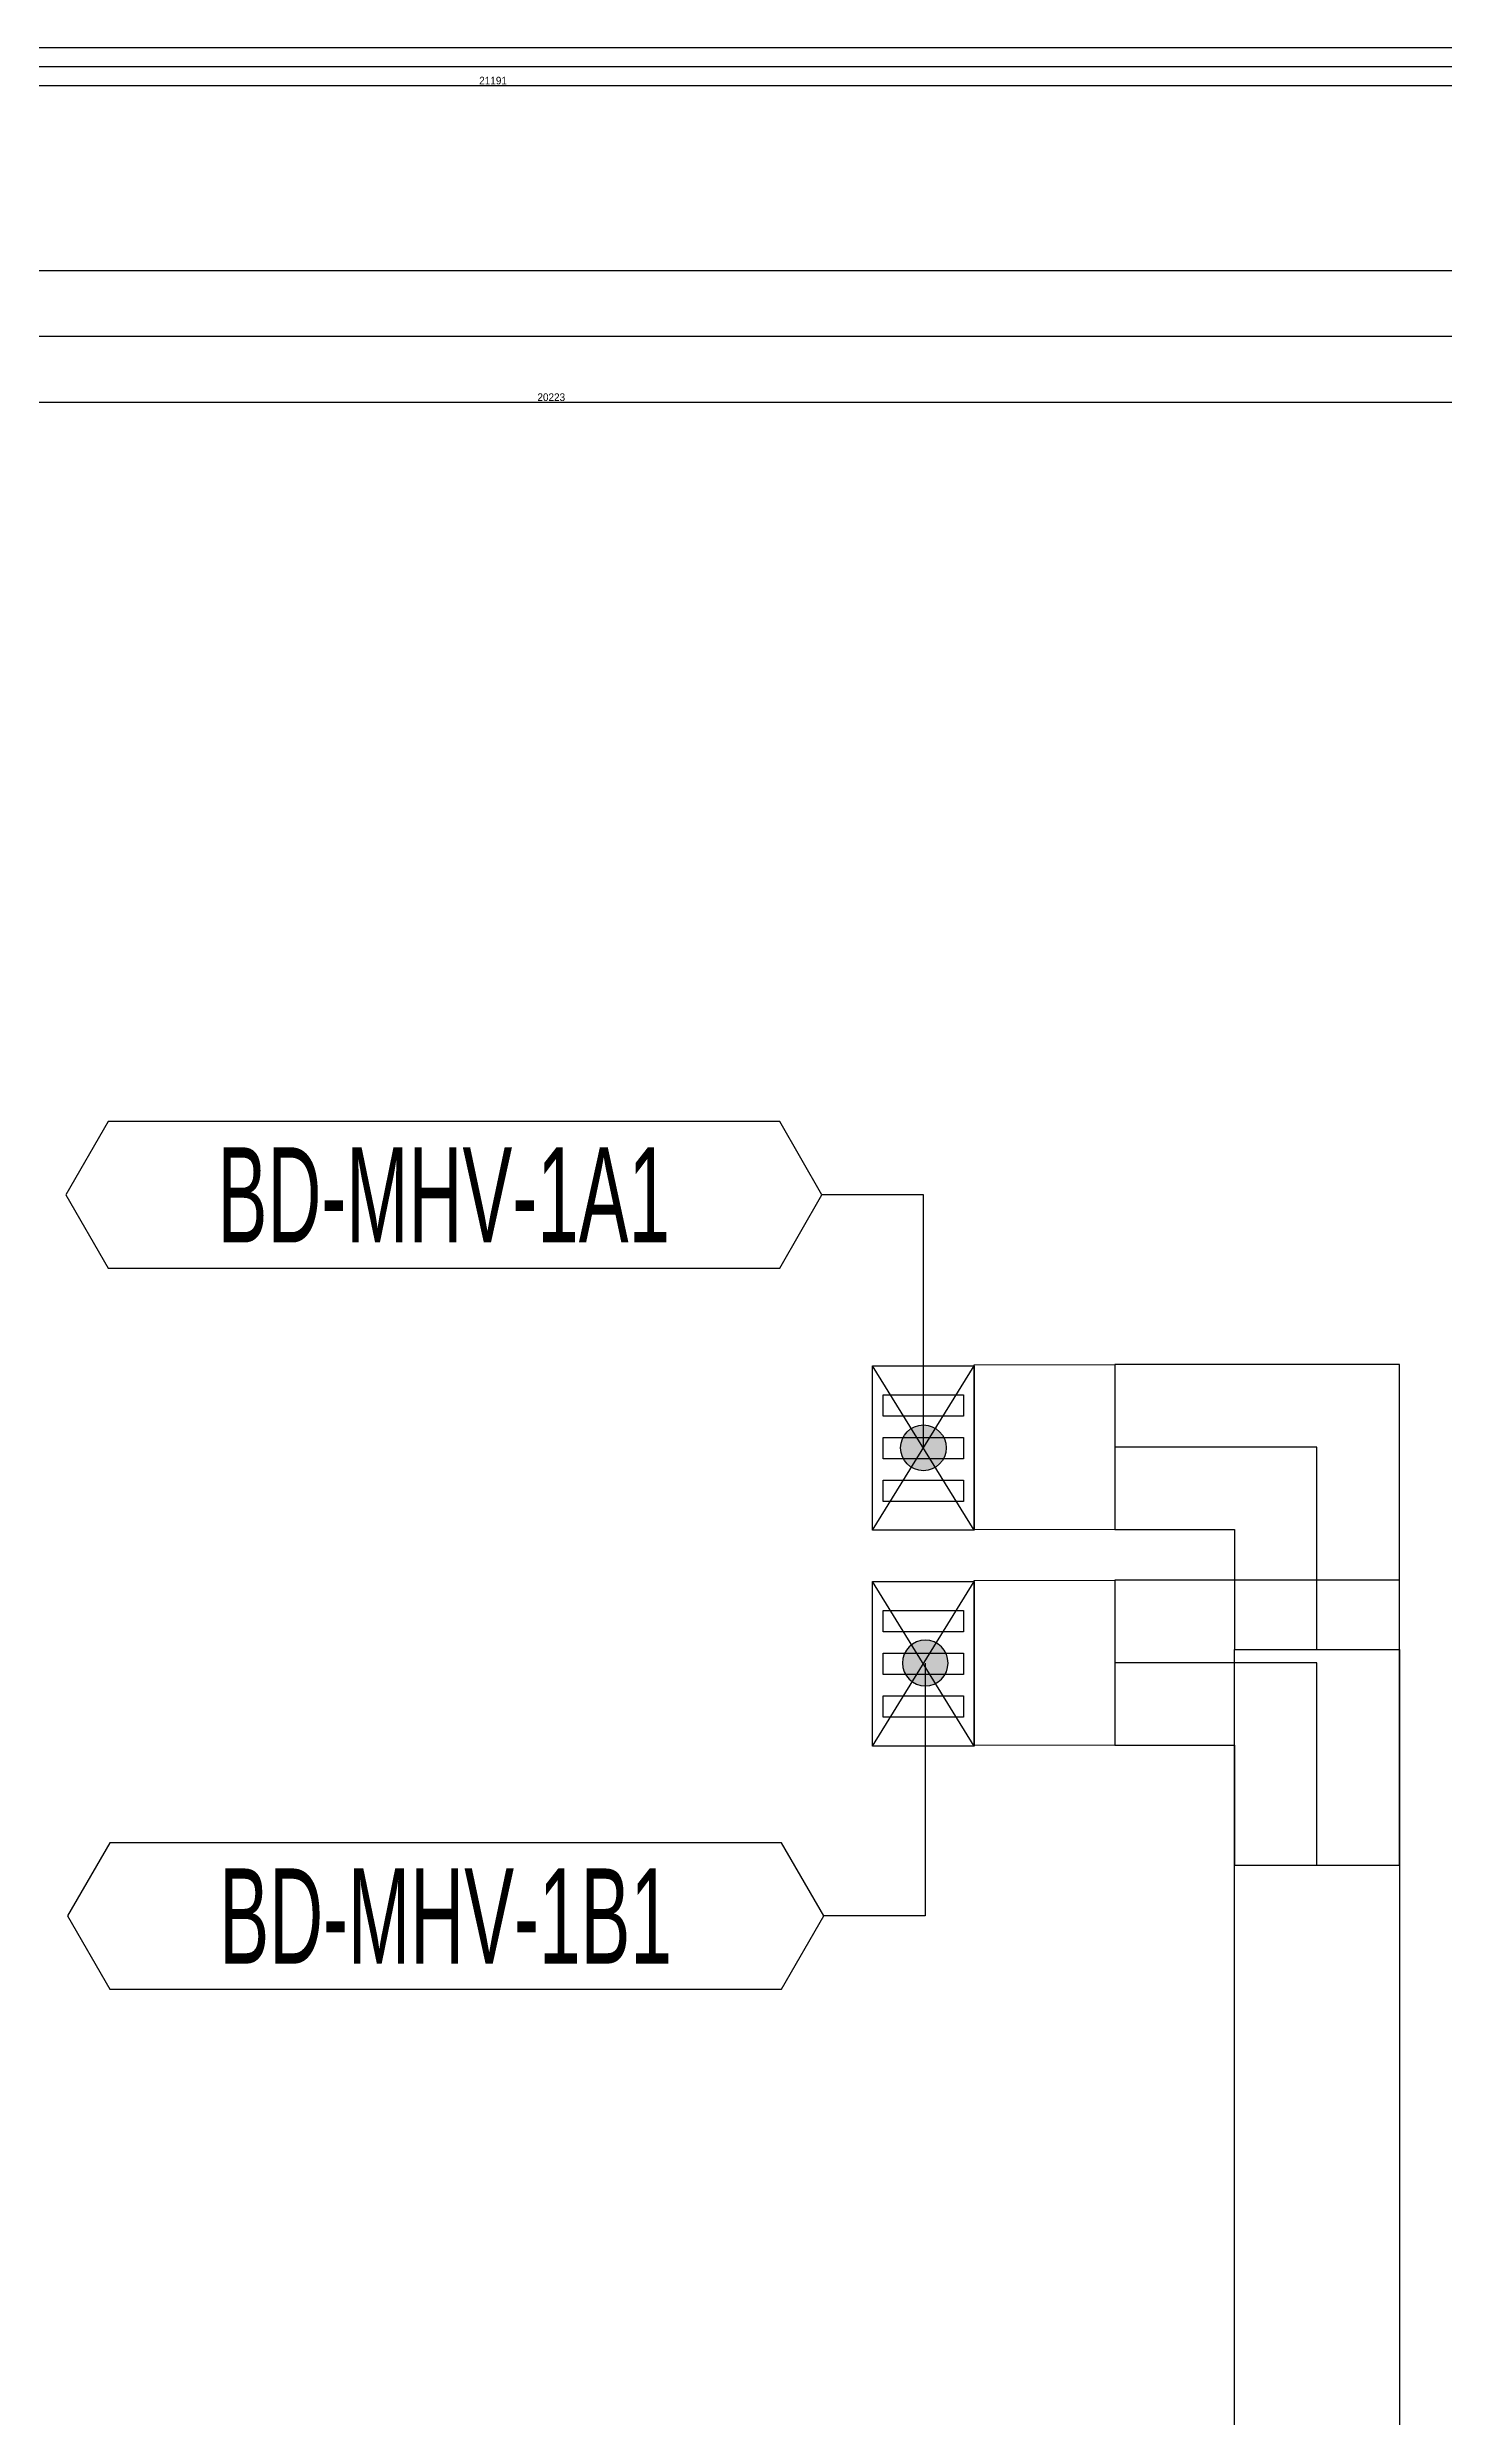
# Model space of a CAD drawing. Header units: millimetres. Extents: x 28486 to 374549, y -351975 to 868946.
# Drawn here: x 284398 to 289899, y -297293 to -287961 of the extents above; entities that cross this region are included whole.
import ezdxf
from ezdxf.enums import TextEntityAlignment as Align

# ---------------------------------------------------------------- set-up
doc = ezdxf.new("R2010")
doc.units = ezdxf.units.MM
doc.header["$LTSCALE"] = 150
doc.layers.get('Defpoints').update_dxf_attribs({"color": 150})
for name, color, linetype in [('-----27 Bus Duct_HV_6.6kV', 130, 'Continuous'), ('-----27 Bus Duct_HV_IT BACK UP A', 7, 'Continuous'), ('-----27 Bus Duct_HV_IT BACK UP B', 3, 'Continuous'), ('-----27 Bus Duct_LV_380-220V_IT BACK UP', 2, 'Continuous'), ('-----29 주기', 1, 'Continuous'), ('-----30 Text', 2, 'Continuous'), ('-----99 Cable Schedule', 2, 'Continuous')]:
    doc.layers.add(name, color=color, linetype=linetype)
doc.styles.add('ELEC', font='')
doc.styles.get("Standard").update_dxf_attribs({"font": ''})
doc.styles.get('ELEC').set_extended_font_data('Dotum')
doc.styles.get('Standard').set_extended_font_data('Dotum')
doc.dimstyles.new('전기통신참고용-치수', dxfattribs={"dimscale": 15, "dimtxt": 2, "dimasz": 0, "dimexe": 0, "dimexo": 0, "dimgap": 0.4, "dimtad": 4, "dimdec": 0, "dimzin": 0, "dimdsep": 46, "dimtxsty": 'Standard', "dimblk": 'NONE', "dimcen": 0, "dimse1": 1, "dimse2": 1, "dimsd1": 1, "dimsd2": 1, "dimclrd": 8, "dimclre": 8, "dimclrt": 8, "dimadec": 0, "dimazin": 0, "dimtfac": 1, "dimtdec": 0, "dimtix": 1, "dimtmove": 2, "dimatfit": 0, "dimldrblk": 'NONE', "dimfxl": 2, "dimtolj": 1, "dimtzin": 0, "dimarcsym": 0})

# ---------------------------------------------------------------- blocks, each defined once
blk = doc.blocks.new('*D228')
at = {"layer": 'Defpoints', "color": 0, "transparency": 16777216}
for p in [(520.000000000002, 10924.66252970578), (520.0000000000932, 10924.66252970578), (519.9999999999986, -9298.337470295517)]:
    blk.add_point(p, dxfattribs=at)
at = {"color": 0, "transparency": 16777216, "insert": (498.9796472185487, 813.1625297051314), "char_height": 30, "attachment_point": 5, "rotation": 90}
blk.add_mtext('\\A1;{\\C0;20223}', dxfattribs=at)
blk = doc.blocks.new('_None')
blk = doc.blocks.new('*D132')
at = {"layer": 'Defpoints', "color": 0, "transparency": 16777216}
for p in [(152.0000000000032, 17688.99999999643), (152.0000000000918, 17688.99999999643), (151.9999999999994, -3502.499999992391)]:
    blk.add_point(p, dxfattribs=at)
at = {"color": 0, "transparency": 16777216, "insert": (130.9796472185493, 7093.250000002017), "char_height": 30, "attachment_point": 5, "rotation": 90}
blk.add_mtext('\\A1;{\\C0;21191}', dxfattribs=at)
blk = doc.blocks.new('*D192')
at = {"layer": 'Defpoints', "color": 0, "transparency": 16777216}
for p in [(152.0000000000032, 17688.99999999643), (152.0000000000921, 17688.99999999643), (151.9999999999994, -3502.499999992391)]:
    blk.add_point(p, dxfattribs=at)
at = {"color": 0, "transparency": 16777216, "insert": (130.9796472185496, 7093.250000002017), "char_height": 30, "attachment_point": 5, "rotation": 90}
blk.add_mtext('\\A1;{\\C0;21191}', dxfattribs=at)
blk = doc.blocks.new('A$343519315662')
at = {"layer": '-----27 Bus Duct_HV_6.6kV'}
for p, q in [((472.0000000001164, 650.0000000000582), (471.9999999999709, 1122.000000000058)), ((471.9999999999709, 1122.000000000058), (1121.999999999971, 1121.999999999942)), ((797.0000000000291, 1122.000000000058), (797, 325.0000000000582)), ((1121.999999999971, 1122.000000000058), (1121.999999999854, 5.820766091346741e-11)), ((0, 0), (1.164153218269348e-10, 650)), ((1.164153218269348e-10, 650), (472.0000000001164, 650.0000000000582)), ((797, 325.0000000000582), (5.820766091346741e-11, 325)), ((1121.999999999854, 5.820766091346741e-11), (0, 0))]:
    blk.add_line(p, q, dxfattribs=at)
blk = doc.blocks.new('A$341610189226')
for p, q in [((0, 0), (647.9093344554421, 400.8093616761907)), ((0, 400.8093616761907), (647.9093344554421, 0))]:
    blk.add_line(p, q)
for points in [[(647.9093344554421, 0), (0, 0), (0, 400.8093616761907), (647.9093344554421, 400.8093616761907)], [(113.5944937032764, 358.7373269713426), (197.738563113031, 358.7373269713426), (197.738563113031, 42.0720347049064), (113.5944937032764, 42.0720347049064)], [(281.8826325228438, 358.7373269713426), (366.0267019326566, 358.7373269713426), (366.0267019326566, 42.0720347049064), (281.8826325228438, 42.0720347049064)], [(450.1707713424694, 358.7373269713426), (534.314840752224, 358.7373269713426), (534.314840752224, 42.0720347049064), (450.1707713424694, 42.0720347049064)]]:
    blk.add_lwpolyline(points, close=True)
blk = doc.blocks.new('A$C9a0ab699')
h = blk.add_hatch(color=0)
edge = h.paths.add_edge_path()
edge.add_arc((2.182787284255028e-11, 2.299202606081963e-09), 64.0071934098378, 720.0000000000341, 1080.000000000034, ccw=False)
at = {"color": 0}
blk.add_circle((2.182787284255028e-11, 2.299202606081963e-09), 64.0071934098378, dxfattribs=at)
blk = doc.blocks.new('*U226')
at = {"color": 1}
blk.add_line((260.0000000000018, 10924.66252970578), (259.9999999999984, -9298.337470295513), dxfattribs=at)
at = {"color": 0}
blk.add_lwpolyline([(519.9999999999984, -9298.337470295513), (-1.627142864890629e-12, -9298.337470295513), (1.818989403545856e-12, 10924.66252970578), (520.0000000000018, 10924.66252970578)], close=True, dxfattribs=at)
dim = blk.add_linear_dim(base=(520.0000000000932, 10924.66252970578), p1=(519.9999999999984, -9298.337470295513), p2=(520.0000000000018, 10924.66252970578), angle=90, text='{\\C0;<>}', dimstyle='전기통신참고용-치수', override={"dimtad": 1, "dimtxsty": 'Standard', "dimclrd": 0, "dimclre": 0, "dimclrt": 0}, dxfattribs=at)
dim.commit()
dim.dimension.update_dxf_attribs({"geometry": '*D228', "text_midpoint": (498.9796472185487, 813.1625297051314)})
blk = doc.blocks.new('*U130')
at = {"color": 1}
blk.add_line((76.00000000000318, 17688.99999999642), (75.99999999999936, -3502.499999992389), dxfattribs=at)
at = {"color": 0}
blk.add_lwpolyline([(151.9999999999994, -3502.499999992389), (-6.679101716144942e-13, -3502.499999992389), (3.126388037344441e-12, 17688.99999999642), (152.0000000000031, 17688.99999999642)], close=True, dxfattribs=at)
dim = blk.add_linear_dim(base=(152.0000000000918, 17688.99999999643), p1=(151.9999999999994, -3502.499999992389), p2=(152.0000000000031, 17688.99999999642), angle=90, text='{\\C0;<>}', dimstyle='전기통신참고용-치수', override={"dimtad": 1, "dimtxsty": 'Standard', "dimclrd": 0, "dimclre": 0, "dimclrt": 0}, dxfattribs=at)
dim.commit()
dim.dimension.update_dxf_attribs({"geometry": '*D132', "text_midpoint": (130.9796472185493, 7093.250000002017)})
blk = doc.blocks.new('*U190')
at = {"color": 1}
blk.add_line((76.00000000000318, 17688.99999999642), (75.99999999999936, -3502.499999992389), dxfattribs=at)
at = {"color": 0}
blk.add_lwpolyline([(151.9999999999994, -3502.499999992389), (-6.679101716144942e-13, -3502.499999992389), (3.126388037344441e-12, 17688.99999999642), (152.0000000000031, 17688.99999999642)], close=True, dxfattribs=at)
dim = blk.add_linear_dim(base=(152.0000000000921, 17688.99999999643), p1=(151.9999999999994, -3502.499999992389), p2=(152.0000000000031, 17688.99999999642), angle=90, text='{\\C0;<>}', dimstyle='전기통신참고용-치수', override={"dimtad": 1, "dimtxsty": 'Standard', "dimclrd": 0, "dimclre": 0, "dimclrt": 0}, dxfattribs=at)
dim.commit()
dim.dimension.update_dxf_attribs({"geometry": '*D192', "text_midpoint": (130.9796472185496, 7093.250000002017)})

msp = doc.modelspace()

# ---------------------------------------------------------------- linework, layer by layer
at = {"layer": '-----27 Bus Duct_HV_6.6kV'}
for points, elevation in [([(288050.0006425105, -293800.0012849175), (288050.0006425105, -293150.0012849175), (288603.0003215408, -293149.1815543615), (288603.0003215408, -293799.1815543615)], -1.72954227102404e-09), ([(288050.0006425072, -294650.0012849176), (288050.0006425072, -294000.0012849176), (288603.0003215375, -293999.1815543616), (288603.0003215375, -294649.1815543616)], -1.72954227102404e-09), ([(289725.0003215409, -304387.8603685829), (289075.0003215409, -304387.8603685829), (289075.0003215407, -294271.1815543615), (289725.0003215407, -294271.1815543615)], -1.910428704552819e-09), ([(289725.0003215409, -304387.8603685829), (289075.0003215409, -304387.8603685829), (289075.0003215408, -295121.1815543616), (289725.0003215408, -295121.1815543616)], -1.910428704552819e-09)]:
    msp.add_lwpolyline(points, close=True, dxfattribs=dict(at, elevation=elevation))
at = {"layer": '-----29 주기'}
for points, elevation in [([(284637.4792306895, -292192.1655330058), (284470.7693404775, -292480.9155330075), (284637.479230692, -292769.665533011), (287283.2901097985, -292769.665533011), (287450.000000022, -292480.9155330075), (287283.2901097961, -292192.1655330058)], -1.72954227102404e-09), ([(284644.3629900717, -295032.7466409004), (284477.6530998598, -295321.4966409022), (284644.3629900742, -295610.2466409057), (287290.1738691808, -295610.2466409057), (287456.8837594044, -295321.4966409022), (287290.1738691785, -295032.7466409004)], -1.404777033113918e-09)]:
    msp.add_lwpolyline(points, close=True, dxfattribs=dict(at, elevation=elevation))
at = {"layer": '-----99 Cable Schedule', "color": 1}
for points, elevation in [([(287849.5959616724, -293477.4108890722), (287849.5959616752, -292480.9155330075), (287449.5959616752, -292480.9155330075)], -1.72954227102404e-09), ([(287856.8837594016, -294325.0012848375), (287856.8837594044, -295321.4966409022), (287456.8837594044, -295321.4966409022)], -1.404777033113918e-09)]:
    msp.add_lwpolyline(points, dxfattribs=dict(at, elevation=elevation))

# ---------------------------------------------------------------- block references
at = {"layer": '-----27 Bus Duct_HV_6.6kV', "rotation": 90}
for p in [(288050.0006425105, -293802.3377440959, -1.404777033113918e-09), (288050.0006425072, -294652.337744096, -1.404777033113918e-09)]:
    msp.add_blockref('A$341610189226', p, dxfattribs=at)
at = {"layer": '-----27 Bus Duct_HV_6.6kV', "xscale": -1, "rotation": 180}
for p in [(288603.0003215407, -293149.1815543615, -1.910428704552819e-09), (288603.0003215375, -293999.1815543616, -1.910428704552819e-09)]:
    msp.add_blockref('A$343519315662', p, dxfattribs=at)
at = {"layer": '-----27 Bus Duct_HV_IT BACK UP A', "rotation": 270}
msp.add_blockref('*U130', (279061.0000000219, -287961.0000000094), dxfattribs=at)
at = {"layer": '-----27 Bus Duct_HV_IT BACK UP B', "rotation": 270}
msp.add_blockref('*U190', (279061.0000000219, -287961.0000000094), dxfattribs=at)
at = {"layer": '-----27 Bus Duct_LV_380-220V_IT BACK UP', "rotation": 270}
msp.add_blockref('*U226', (285570.3374703244, -288840.001284918, -1.404777033113918e-09), dxfattribs=at)
at = {"layer": '-----99 Cable Schedule', "color": 1, "xscale": 1.40625, "yscale": 1.40625, "zscale": 1.40625, "rotation": 180}
msp.add_blockref('A$C9a0ab699', (287849.5959616779, -293477.410889149, -1.404777033113918e-09), dxfattribs=at)
at = {"layer": '-----99 Cable Schedule', "color": 1, "xscale": -1.40625, "yscale": 1.40625, "zscale": 1.40625}
msp.add_blockref('A$C9a0ab699', (287856.8837594016, -294325.0012848408, -1.404777033113918e-09), dxfattribs=at)

# ---------------------------------------------------------------- texts
at = {"layer": '-----30 Text', "linetype": 'Continuous', "style": 'ELEC', "width": 0.6}
for s, p in [('BD-MHV-1A1', (285960.3846702441, -292480.9155330084, -1.626432459919904e-09)), ('BD-MHV-1B1', (285967.2684296263, -295321.4966409031, -1.301667222009782e-09))]:
    msp.add_text(s, height=375, dxfattribs=at).set_placement(p, align=Align.MIDDLE)

doc.saveas('drawing.dxf')
